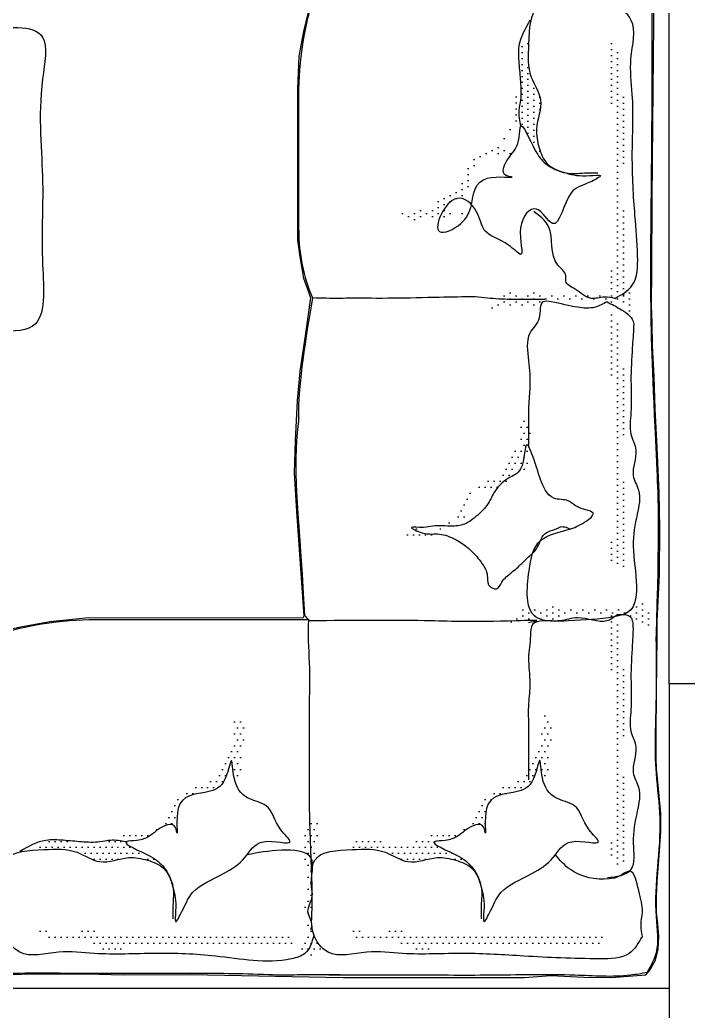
# Model space of a CAD drawing. Header units: millimetres. Extents: x 2377 to 4712, y -254 to 3188.
# Drawn here: x 3141.9 to 3165.12, y 1437.16 to 1471.59 of the extents above; entities that cross this region are included whole.
import ezdxf

# ---------------------------------------------------------------- set-up
doc = ezdxf.new("R2010")
doc.units = ezdxf.units.MM
doc.layers.add('Mobiliario', color=254, linetype='Continuous')
pattern_1 = [(360, (-19464.06741, 15302.65434), (0.1038436605, 0.207687321), [0, -0.207687321])]
pattern_2 = [(360, (-19453.35559, 15302.65434), (0.1038436605, 0.207687321), [0, -0.207687321])]
pattern_3 = [(270, (-17640.12311, 17104.74227), (-0.207687321, -0.1038436605), [0, -0.207687321])]

msp = doc.modelspace()

# ---------------------------------------------------------------- hatches: boundary and pattern name
at = {"layer": 'Mobiliario', "transparency": 33554687}
h = msp.add_hatch(dxfattribs=at)
h.set_pattern_fill('DOTS', color=256, scale=0.130827, angle=90, style=0)
h.set_pattern_definition(pattern_3)
edge = h.paths.add_edge_path()
edge.add_spline(control_points=[(3159.634, 1470.983), (3159.61, 1470.909), (3159.485, 1470.42), (3159.536, 1469.678), (3160.168, 1468.778), (3159.77, 1467.914), (3159.923, 1467.16), (3160.167, 1466.499), (3160.646, 1466.333), (3160.868, 1466.269)], knot_values=[2.114919, 2.114919, 2.114919, 2.114919, 2.148022, 2.325375, 2.455369, 2.612382, 2.712389, 2.807247, 2.917859, 2.917859, 2.917859, 2.917859], degree=3, periodic=0)
edge.add_spline(control_points=[(3160.868, 1466.269), (3160.614, 1466.312), (3160.166, 1466.545), (3159.76, 1467.034), (3159.385, 1467.988), (3159.306, 1467.902)], knot_values=[5.290886, 5.290886, 5.290886, 5.290886, 5.407859, 5.498389, 5.641481, 5.641481, 5.641481, 5.641481], degree=3, periodic=0)
edge.add_spline(control_points=[(3159.306, 1467.902), (3159.272, 1468.082), (3159.214, 1468.385), (3159.341, 1468.891), (3159.302, 1469.45), (3159.275, 1470.046), (3159.124, 1470.705), (3159.476, 1470.897), (3159.634, 1470.983)], knot_values=[0, 0, 0, 0, 0.082775, 0.139052, 0.236451, 0.334205, 0.426037, 0.500826, 0.500826, 0.500826, 0.500826], degree=3, periodic=0)
h = msp.add_hatch(dxfattribs=at)
h.set_pattern_fill('DOTS', color=256, scale=0.130827, angle=90, style=0)
h.set_pattern_definition(pattern_3)
edge = h.paths.add_edge_path()
edge.add_spline(control_points=[(3162.983, 1462.314), (3163.011, 1462.222), (3163.004, 1461.976), (3162.291, 1462.07), (3162.534, 1463.274), (3162.592, 1464.253), (3162.477, 1465.527), (3162.458, 1466.544), (3162.49, 1467.451), (3162.582, 1468.261), (3162.253, 1469.294), (3162.548, 1470.04), (3162.223, 1471.174), (3162.886, 1470.352), (3162.709, 1469.84), (3162.639, 1469.195), (3163.192, 1468.684), (3162.974, 1467.88), (3163.019, 1467.015), (3162.74, 1466.051), (3162.911, 1465.072), (3162.888, 1464.051), (3162.861, 1463.065), (3163.002, 1462.658), (3162.983, 1462.314)], knot_values=[0.011224, 0.011224, 0.011224, 0.011224, 0.050682, 0.096715, 0.251247, 0.459037, 0.606759, 0.823353, 0.929423, 1.021685, 1.198271, 1.382621, 1.456912, 1.545386, 1.655962, 1.729681, 1.820531, 1.963359, 2.069429, 2.223203, 2.412328, 2.513691, 2.702648, 2.807141, 2.807141, 2.807141, 2.807141], degree=3, periodic=0)
edge.add_spline(control_points=[(3162.952, 1462.386), (3162.965, 1462.365), (3162.975, 1462.341), (3162.983, 1462.314), (3162.983, 1462.308), (3162.977, 1462.209), (3162.95, 1461.933), (3162.905, 1462.464), (3162.952, 1462.386)], knot_values=[0, 0, 0, 0, 0.011224, 0.011224, 0.011224, 0.013099, 0.041124, 0.082591, 0.082591, 0.082591, 0.082591], degree=3, periodic=0)
h = msp.add_hatch(dxfattribs=at)
h.set_pattern_fill('DOTS', color=256, scale=0.130827, angle=90, style=0)
h.set_pattern_definition([(270, (-17640.12311, 17103.92961), (-0.207687321, -0.1038436605), [0, -0.207687321])])
edge = h.paths.add_edge_path()
edge.add_spline(control_points=[(3154.785, 1464.905), (3154.934, 1464.925), (3155.231, 1464.964), (3155.664, 1464.983), (3156.128, 1465.004), (3156.437, 1465.422), (3156.855, 1465.516), (3157.233, 1465.76), (3157.296, 1466.194), (3157.518, 1466.597), (3157.783, 1466.95), (3158.129, 1467.139), (3158.506, 1467.247), (3158.799, 1467.565), (3159.043, 1467.961), (3159.018, 1468.397), (3158.904, 1468.838), (3159.127, 1469.029), (3159.248, 1469.132)], knot_values=[0.005178, 0.005178, 0.005178, 0.005178, 0.073849, 0.142205, 0.207549, 0.273101, 0.36199, 0.399334, 0.470573, 0.546917, 0.612479, 0.668255, 0.724922, 0.788827, 0.8616, 0.929898, 0.986285, 1.052992, 1.052992, 1.052992, 1.052992], degree=3, periodic=0)
edge.add_spline(control_points=[(3159.248, 1469.132), (3159.253, 1468.994), (3159.28, 1468.854), (3159.306, 1468.715)], knot_values=[0, 0, 0, 0, 0.06406, 0.06406, 0.06406, 0.06406], degree=3, periodic=0)
edge.add_spline(control_points=[(3159.306, 1468.715), (3159.303, 1468.711), (3159.271, 1468.661), (3159.268, 1468.274), (3159.113, 1467.831), (3158.758, 1467.523), (3158.643, 1467.007), (3159.331, 1466.878), (3157.684, 1467.104), (3157.638, 1466.051), (3157.406, 1465.23), (3156.074, 1465.029), (3156.945, 1465.001), (3157.259, 1464.909), (3157.335, 1464.878)], knot_values=[4.316577, 4.316577, 4.316577, 4.316577, 4.322625, 4.379639, 4.44672, 4.548681, 4.598183, 4.636236, 4.763611, 4.92851, 5.042512, 5.16326, 5.256193, 5.290886, 5.290886, 5.290886, 5.290886], degree=3, periodic=0)
edge.add_spline(control_points=[(3157.335, 1464.878), (3157.1, 1464.784), (3156.69, 1464.621), (3155.983, 1464.743), (3155.469, 1464.427), (3154.897, 1464.896), (3154.785, 1464.905)], knot_values=[1.719687, 1.719687, 1.719687, 1.719687, 1.833875, 1.91866, 2.031928, 2.108276, 2.108276, 2.108276, 2.108276], degree=3, periodic=0)
h = msp.add_hatch(dxfattribs=at)
h.set_pattern_fill('DOTS', color=256, scale=0.130827, angle=90, style=0)
h.set_pattern_definition([(270, (-17640.12311, 17114.45688), (-0.207687321, -0.1038436605), [0, -0.207687321])])
edge = h.paths.add_edge_path()
edge.add_spline(control_points=[(3162.301, 1462.013), (3162.476, 1462.041), (3162.719, 1462.08), (3162.929, 1462.223), (3162.982, 1462.268)], knot_values=[0, 0, 0, 0, 0.080563, 0.111589, 0.111589, 0.111589, 0.111589], degree=3, periodic=0)
edge.add_spline(control_points=[(3162.982, 1462.268), (3163.079, 1462.188), (3163.238, 1462.055), (3163.233, 1461.67), (3163.174, 1461.433), (3163.134, 1461.27)], knot_values=[0, 0, 0, 0, 0.054121, 0.08915, 0.167138, 0.167138, 0.167138, 0.167138], degree=3, periodic=0)
edge.add_spline(control_points=[(3163.134, 1461.27), (3163.134, 1461.271), (3163.039, 1461.515), (3162.483, 1461.887), (3161.617, 1461.815), (3160.803, 1461.811), (3160.071, 1461.873), (3159.844, 1461.656), (3159.804, 1461.604)], knot_values=[1.511928, 1.511928, 1.511928, 1.511928, 1.512363, 1.638201, 1.765577, 1.906885, 2.027828, 2.059082, 2.059082, 2.059082, 2.059082], degree=3, periodic=0)
edge.add_spline(control_points=[(3159.804, 1461.604), (3159.699, 1461.63), (3159.547, 1461.668), (3159.292, 1461.638), (3159.055, 1461.54), (3158.732, 1461.629), (3158.458, 1461.557), (3158.284, 1461.582), (3158.233, 1461.59)], knot_values=[0, 0, 0, 0, 0.048558, 0.071367, 0.116584, 0.162079, 0.218878, 0.242488, 0.242488, 0.242488, 0.242488], degree=3, periodic=0)
edge.add_spline(control_points=[(3158.233, 1461.59), (3158.253, 1461.608), (3158.366, 1461.7), (3158.641, 1461.788), (3158.719, 1462.016), (3158.737, 1462.137)], knot_values=[0.818516, 0.818516, 0.818516, 0.818516, 0.831378, 0.885814, 0.938551, 0.938551, 0.938551, 0.938551], degree=3, periodic=0)
edge.add_spline(control_points=[(3158.737, 1462.137), (3158.796, 1462.125), (3158.895, 1462.104), (3159.114, 1462.116), (3159.334, 1462.076), (3159.646, 1462.162), (3159.848, 1462.15), (3159.992, 1462.141)], knot_values=[0, 0, 0, 0, 0.027242, 0.046133, 0.100301, 0.127225, 0.192645, 0.192645, 0.192645, 0.192645], degree=3, periodic=0)
edge.add_spline(control_points=[(3159.992, 1462.141), (3160.011, 1462.082), (3160.079, 1461.965), (3160.616, 1462.064), (3161.165, 1462.048), (3161.827, 1462.077), (3162.163, 1462.031), (3162.301, 1462.013)], knot_values=[0, 0, 0, 0, 0.027981, 0.070374, 0.21186, 0.303711, 0.367692, 0.367692, 0.367692, 0.367692], degree=3, periodic=0)
h = msp.add_hatch(dxfattribs=at)
h.set_pattern_fill('DOTS', color=256, scale=0.130827, angle=90, style=0)
h.set_pattern_definition([(270, (-17640.12311, 17114.21498), (-0.207687321, -0.1038436605), [0, -0.207687321])])
edge = h.paths.add_edge_path()
edge.add_spline(control_points=[(3162.983, 1452.842), (3163.011, 1452.749), (3163.004, 1452.504), (3162.291, 1452.597), (3162.534, 1453.802), (3162.592, 1454.78), (3162.477, 1456.055), (3162.458, 1457.071), (3162.49, 1457.978), (3162.582, 1458.788), (3162.253, 1459.821), (3162.548, 1460.568), (3162.223, 1461.702), (3162.886, 1460.88), (3162.709, 1460.367), (3162.639, 1459.722), (3163.192, 1459.211), (3162.974, 1458.408), (3163.019, 1457.543), (3162.74, 1456.579), (3162.911, 1455.599), (3162.888, 1454.579), (3162.861, 1453.592), (3163.002, 1453.185), (3162.983, 1452.842)], knot_values=[0.011224, 0.011224, 0.011224, 0.011224, 0.050682, 0.096715, 0.251247, 0.459037, 0.606759, 0.823353, 0.929423, 1.021685, 1.198271, 1.382621, 1.456912, 1.545386, 1.655962, 1.729681, 1.820531, 1.963359, 2.069429, 2.223203, 2.412328, 2.513691, 2.702648, 2.807141, 2.807141, 2.807141, 2.807141], degree=3, periodic=0)
edge.add_spline(control_points=[(3162.952, 1452.914), (3162.965, 1452.893), (3162.975, 1452.868), (3162.983, 1452.842), (3162.983, 1452.836), (3162.977, 1452.736), (3162.95, 1452.46), (3162.905, 1452.991), (3162.952, 1452.914)], knot_values=[0, 0, 0, 0, 0.011224, 0.011224, 0.011224, 0.013099, 0.041124, 0.082591, 0.082591, 0.082591, 0.082591], degree=3, periodic=0)
h = msp.add_hatch(dxfattribs=at)
h.set_pattern_fill('DOTS', color=256, scale=0.130827, style=0)
h.set_pattern_definition([(360, (-19463.34012, 15292.11376), (0.1038436605, 0.207687321), [0, -0.207687321])])
edge = h.paths.add_edge_path()
edge.add_spline(control_points=[(3159.378, 1458.098), (3159.359, 1457.949), (3159.32, 1457.651), (3159.301, 1457.218), (3159.28, 1456.755), (3158.861, 1456.446), (3158.768, 1456.027), (3158.523, 1455.65), (3158.09, 1455.587), (3157.687, 1455.365), (3157.334, 1455.1), (3157.145, 1454.754), (3157.037, 1454.377), (3156.718, 1454.084), (3156.323, 1453.84), (3155.887, 1453.865), (3155.446, 1453.978), (3155.255, 1453.755), (3155.151, 1453.634)], knot_values=[0.005178, 0.005178, 0.005178, 0.005178, 0.073849, 0.142205, 0.207549, 0.273101, 0.36199, 0.399334, 0.470573, 0.546917, 0.612479, 0.668255, 0.724922, 0.788827, 0.8616, 0.929898, 0.986285, 1.052992, 1.052992, 1.052992, 1.052992], degree=3, periodic=0)
edge.add_spline(control_points=[(3155.151, 1453.634), (3155.29, 1453.629), (3155.429, 1453.603), (3155.569, 1453.577)], knot_values=[0, 0, 0, 0, 0.06406, 0.06406, 0.06406, 0.06406], degree=3, periodic=0)
edge.add_spline(control_points=[(3155.569, 1453.577), (3155.572, 1453.58), (3155.623, 1453.612), (3156.01, 1453.615), (3156.453, 1453.769), (3156.761, 1454.125), (3157.277, 1454.24), (3157.406, 1453.551), (3157.18, 1455.199), (3158.233, 1455.244), (3159.054, 1455.477), (3159.255, 1456.809), (3159.282, 1455.938), (3159.375, 1455.624), (3159.406, 1455.547)], knot_values=[4.316577, 4.316577, 4.316577, 4.316577, 4.322625, 4.379639, 4.44672, 4.548681, 4.598183, 4.636236, 4.763611, 4.92851, 5.042512, 5.16326, 5.256193, 5.290886, 5.290886, 5.290886, 5.290886], degree=3, periodic=0)
edge.add_spline(control_points=[(3159.406, 1455.547), (3159.5, 1455.782), (3159.663, 1456.192), (3159.54, 1456.9), (3159.857, 1457.414), (3159.387, 1457.986), (3159.378, 1458.098)], knot_values=[1.719687, 1.719687, 1.719687, 1.719687, 1.833875, 1.91866, 2.031928, 2.108276, 2.108276, 2.108276, 2.108276], degree=3, periodic=0)
h = msp.add_hatch(dxfattribs=at)
h.set_pattern_fill('DOTS', color=256, scale=0.130827, angle=90, style=0)
h.set_pattern_definition([(270, (-17640.71245, 17125.3653), (-0.207687321, -0.1038436605), [0, -0.207687321])])
edge = h.paths.add_edge_path()
edge.add_spline(control_points=[(3162.89, 1451.104), (3163.065, 1451.133), (3163.308, 1451.172), (3163.518, 1451.314), (3163.571, 1451.36)], knot_values=[0, 0, 0, 0, 0.080563, 0.111589, 0.111589, 0.111589, 0.111589], degree=3, periodic=0)
edge.add_spline(control_points=[(3163.571, 1451.36), (3163.668, 1451.279), (3163.828, 1451.146), (3163.822, 1450.762), (3163.764, 1450.525), (3163.723, 1450.362)], knot_values=[0, 0, 0, 0, 0.054121, 0.08915, 0.167138, 0.167138, 0.167138, 0.167138], degree=3, periodic=0)
edge.add_spline(control_points=[(3163.723, 1450.362), (3163.723, 1450.362), (3163.628, 1450.606), (3163.072, 1450.978), (3162.206, 1450.906), (3161.392, 1450.902), (3160.66, 1450.965), (3160.434, 1450.748), (3160.393, 1450.696)], knot_values=[1.511928, 1.511928, 1.511928, 1.511928, 1.512363, 1.638201, 1.765577, 1.906885, 2.027828, 2.059082, 2.059082, 2.059082, 2.059082], degree=3, periodic=0)
edge.add_spline(control_points=[(3160.393, 1450.696), (3160.289, 1450.722), (3160.136, 1450.76), (3159.882, 1450.73), (3159.645, 1450.632), (3159.321, 1450.72), (3159.047, 1450.648), (3158.873, 1450.674), (3158.822, 1450.681)], knot_values=[0, 0, 0, 0, 0.048558, 0.071367, 0.116584, 0.162079, 0.218878, 0.242488, 0.242488, 0.242488, 0.242488], degree=3, periodic=0)
edge.add_spline(control_points=[(3158.822, 1450.681), (3158.842, 1450.7), (3158.956, 1450.791), (3159.23, 1450.879), (3159.308, 1451.108), (3159.327, 1451.228)], knot_values=[0.818516, 0.818516, 0.818516, 0.818516, 0.831378, 0.885814, 0.938551, 0.938551, 0.938551, 0.938551], degree=3, periodic=0)
edge.add_spline(control_points=[(3159.327, 1451.228), (3159.385, 1451.216), (3159.484, 1451.196), (3159.703, 1451.208), (3159.923, 1451.168), (3160.235, 1451.254), (3160.438, 1451.241), (3160.581, 1451.233)], knot_values=[0, 0, 0, 0, 0.027242, 0.046133, 0.100301, 0.127225, 0.192645, 0.192645, 0.192645, 0.192645], degree=3, periodic=0)
edge.add_spline(control_points=[(3160.581, 1451.233), (3160.6, 1451.174), (3160.669, 1451.056), (3161.206, 1451.156), (3161.755, 1451.14), (3162.416, 1451.169), (3162.752, 1451.123), (3162.89, 1451.104)], knot_values=[0, 0, 0, 0, 0.027981, 0.070374, 0.21186, 0.303711, 0.367692, 0.367692, 0.367692, 0.367692], degree=3, periodic=0)
h = msp.add_hatch(dxfattribs=at)
h.set_pattern_fill('DOTS', color=256, scale=0.130827, angle=90, style=0)
h.set_pattern_definition([(270, (-17640.12311, 17124.53408), (-0.207687321, -0.1038436605), [0, -0.207687321])])
edge = h.paths.add_edge_path()
edge.add_spline(control_points=[(3162.983, 1442.523), (3163.011, 1442.43), (3163.004, 1442.184), (3162.291, 1442.278), (3162.534, 1443.482), (3162.592, 1444.461), (3162.477, 1445.736), (3162.458, 1446.752), (3162.49, 1447.659), (3162.582, 1448.469), (3162.253, 1449.502), (3162.548, 1450.249), (3162.223, 1451.383), (3162.886, 1450.561), (3162.709, 1450.048), (3162.639, 1449.403), (3163.192, 1448.892), (3162.974, 1448.088), (3163.019, 1447.224), (3162.74, 1446.26), (3162.911, 1445.28), (3162.888, 1444.259), (3162.861, 1443.273), (3163.002, 1442.866), (3162.983, 1442.523)], knot_values=[0.011224, 0.011224, 0.011224, 0.011224, 0.050682, 0.096715, 0.251247, 0.459037, 0.606759, 0.823353, 0.929423, 1.021685, 1.198271, 1.382621, 1.456912, 1.545386, 1.655962, 1.729681, 1.820531, 1.963359, 2.069429, 2.223203, 2.412328, 2.513691, 2.702648, 2.807141, 2.807141, 2.807141, 2.807141], degree=3, periodic=0)
edge.add_spline(control_points=[(3162.952, 1442.594), (3162.965, 1442.573), (3162.975, 1442.549), (3162.983, 1442.523), (3162.983, 1442.517), (3162.977, 1442.417), (3162.95, 1442.141), (3162.905, 1442.672), (3162.952, 1442.594)], knot_values=[0, 0, 0, 0, 0.011224, 0.011224, 0.011224, 0.013099, 0.041124, 0.082591, 0.082591, 0.082591, 0.082591], degree=3, periodic=0)
h = msp.add_hatch(dxfattribs=at)
h.set_pattern_fill('DOTS', color=256, scale=0.130827, style=0)
h.set_pattern_definition(pattern_2)
edge = h.paths.add_edge_path()
edge.add_spline(control_points=[(3149.394, 1447.557), (3149.374, 1447.408), (3149.335, 1447.111), (3149.316, 1446.678), (3149.295, 1446.214), (3148.877, 1445.905), (3148.783, 1445.487), (3148.539, 1445.109), (3148.105, 1445.046), (3147.702, 1444.824), (3147.35, 1444.559), (3147.16, 1444.213), (3147.052, 1443.836), (3146.734, 1443.543), (3146.339, 1443.299), (3145.903, 1443.324), (3145.462, 1443.438), (3145.271, 1443.215), (3145.167, 1443.094)], knot_values=[0.005178, 0.005178, 0.005178, 0.005178, 0.073849, 0.142205, 0.207549, 0.273101, 0.36199, 0.399334, 0.470573, 0.546917, 0.612479, 0.668255, 0.724922, 0.788827, 0.8616, 0.929898, 0.986285, 1.052992, 1.052992, 1.052992, 1.052992], degree=3, periodic=0)
edge.add_spline(control_points=[(3145.167, 1443.094), (3145.306, 1443.089), (3145.445, 1443.062), (3145.584, 1443.036)], knot_values=[0, 0, 0, 0, 0.06406, 0.06406, 0.06406, 0.06406], degree=3, periodic=0)
edge.add_spline(control_points=[(3145.584, 1443.036), (3145.588, 1443.039), (3145.638, 1443.071), (3146.026, 1443.074), (3146.468, 1443.229), (3146.776, 1443.584), (3147.292, 1443.7), (3147.422, 1443.011), (3147.195, 1444.659), (3148.249, 1444.704), (3149.069, 1444.936), (3149.27, 1446.268), (3149.298, 1445.397), (3149.39, 1445.083), (3149.421, 1445.007)], knot_values=[4.316577, 4.316577, 4.316577, 4.316577, 4.322625, 4.379639, 4.44672, 4.548681, 4.598183, 4.636236, 4.763611, 4.92851, 5.042512, 5.16326, 5.256193, 5.290886, 5.290886, 5.290886, 5.290886], degree=3, periodic=0)
edge.add_spline(control_points=[(3149.421, 1445.007), (3149.515, 1445.242), (3149.679, 1445.652), (3149.556, 1446.359), (3149.873, 1446.873), (3149.403, 1447.445), (3149.394, 1447.557)], knot_values=[1.719687, 1.719687, 1.719687, 1.719687, 1.833875, 1.91866, 2.031928, 2.108276, 2.108276, 2.108276, 2.108276], degree=3, periodic=0)
h = msp.add_hatch(dxfattribs=at)
h.set_pattern_fill('DOTS', color=256, scale=0.130827, style=0)
h.set_pattern_definition(pattern_1)
edge = h.paths.add_edge_path()
edge.add_spline(control_points=[(3160.106, 1447.557), (3160.086, 1447.408), (3160.047, 1447.111), (3160.028, 1446.678), (3160.007, 1446.214), (3159.589, 1445.905), (3159.495, 1445.487), (3159.251, 1445.109), (3158.817, 1445.046), (3158.414, 1444.824), (3158.061, 1444.559), (3157.872, 1444.213), (3157.764, 1443.836), (3157.446, 1443.543), (3157.051, 1443.299), (3156.615, 1443.324), (3156.174, 1443.438), (3155.982, 1443.215), (3155.879, 1443.094)], knot_values=[0.005178, 0.005178, 0.005178, 0.005178, 0.073849, 0.142205, 0.207549, 0.273101, 0.36199, 0.399334, 0.470573, 0.546917, 0.612479, 0.668255, 0.724922, 0.788827, 0.8616, 0.929898, 0.986285, 1.052992, 1.052992, 1.052992, 1.052992], degree=3, periodic=0)
edge.add_spline(control_points=[(3155.879, 1443.094), (3156.017, 1443.089), (3156.157, 1443.062), (3156.296, 1443.036)], knot_values=[0, 0, 0, 0, 0.06406, 0.06406, 0.06406, 0.06406], degree=3, periodic=0)
edge.add_spline(control_points=[(3156.296, 1443.036), (3156.3, 1443.039), (3156.35, 1443.071), (3156.737, 1443.074), (3157.18, 1443.229), (3157.488, 1443.584), (3158.004, 1443.7), (3158.133, 1443.011), (3157.907, 1444.659), (3158.961, 1444.704), (3159.781, 1444.936), (3159.982, 1446.268), (3160.01, 1445.397), (3160.102, 1445.083), (3160.133, 1445.007)], knot_values=[4.316577, 4.316577, 4.316577, 4.316577, 4.322625, 4.379639, 4.44672, 4.548681, 4.598183, 4.636236, 4.763611, 4.92851, 5.042512, 5.16326, 5.256193, 5.290886, 5.290886, 5.290886, 5.290886], degree=3, periodic=0)
edge.add_spline(control_points=[(3160.133, 1445.007), (3160.227, 1445.242), (3160.391, 1445.652), (3160.268, 1446.359), (3160.584, 1446.873), (3160.115, 1447.445), (3160.106, 1447.557)], knot_values=[1.719687, 1.719687, 1.719687, 1.719687, 1.833875, 1.91866, 2.031928, 2.108276, 2.108276, 2.108276, 2.108276], degree=3, periodic=0)
h = msp.add_hatch(dxfattribs=at)
h.set_pattern_fill('DOTS', color=256, scale=0.130827, style=0)
h.set_pattern_definition([(360, (-19463.46293, 15302.65434), (0.1038436605, 0.207687321), [0, -0.207687321])])
edge = h.paths.add_edge_path()
edge.add_spline(control_points=[(3151.867, 1440.041), (3151.838, 1439.866), (3151.799, 1439.623), (3151.657, 1439.413), (3151.611, 1439.36)], knot_values=[0, 0, 0, 0, 0.080563, 0.111589, 0.111589, 0.111589, 0.111589], degree=3, periodic=0)
edge.add_spline(control_points=[(3151.611, 1439.36), (3151.692, 1439.263), (3151.824, 1439.104), (3152.209, 1439.109), (3152.446, 1439.168), (3152.609, 1439.208)], knot_values=[0, 0, 0, 0, 0.054121, 0.08915, 0.167138, 0.167138, 0.167138, 0.167138], degree=3, periodic=0)
edge.add_spline(control_points=[(3152.609, 1439.208), (3152.609, 1439.208), (3152.365, 1439.303), (3151.993, 1439.859), (3152.065, 1440.725), (3152.069, 1441.539), (3152.006, 1442.271), (3152.223, 1442.498), (3152.275, 1442.539)], knot_values=[1.511928, 1.511928, 1.511928, 1.511928, 1.512363, 1.638201, 1.765577, 1.906885, 2.027828, 2.059082, 2.059082, 2.059082, 2.059082], degree=3, periodic=0)
edge.add_spline(control_points=[(3152.275, 1442.539), (3152.249, 1442.643), (3152.211, 1442.796), (3152.241, 1443.05), (3152.339, 1443.287), (3152.251, 1443.61), (3152.323, 1443.884), (3152.297, 1444.058), (3152.29, 1444.109)], knot_values=[0, 0, 0, 0, 0.048558, 0.071367, 0.116584, 0.162079, 0.218878, 0.242488, 0.242488, 0.242488, 0.242488], degree=3, periodic=0)
edge.add_spline(control_points=[(3152.29, 1444.109), (3152.271, 1444.089), (3152.18, 1443.976), (3152.092, 1443.701), (3151.863, 1443.624), (3151.743, 1443.605)], knot_values=[0.818516, 0.818516, 0.818516, 0.818516, 0.831378, 0.885814, 0.938551, 0.938551, 0.938551, 0.938551], degree=3, periodic=0)
edge.add_spline(control_points=[(3151.743, 1443.605), (3151.755, 1443.546), (3151.775, 1443.447), (3151.763, 1443.228), (3151.803, 1443.008), (3151.717, 1442.697), (3151.729, 1442.494), (3151.738, 1442.35)], knot_values=[0, 0, 0, 0, 0.027242, 0.046133, 0.100301, 0.127225, 0.192645, 0.192645, 0.192645, 0.192645], degree=3, periodic=0)
edge.add_spline(control_points=[(3151.738, 1442.35), (3151.797, 1442.332), (3151.914, 1442.263), (3151.815, 1441.726), (3151.831, 1441.177), (3151.802, 1440.515), (3151.848, 1440.179), (3151.867, 1440.041)], knot_values=[0, 0, 0, 0, 0.027981, 0.070374, 0.21186, 0.303711, 0.367692, 0.367692, 0.367692, 0.367692], degree=3, periodic=0)
h = msp.add_hatch(dxfattribs=at)
h.set_pattern_fill('DOTS', color=256, scale=0.130827, style=0)
h.set_pattern_definition(pattern_2)
edge = h.paths.add_edge_path()
edge.add_spline(control_points=[(3142.504, 1442.708), (3142.578, 1442.732), (3143.067, 1442.858), (3143.809, 1442.806), (3144.709, 1442.174), (3145.572, 1442.572), (3146.327, 1442.419), (3146.987, 1442.175), (3147.154, 1441.697), (3147.218, 1441.474)], knot_values=[2.114919, 2.114919, 2.114919, 2.114919, 2.148022, 2.325375, 2.455369, 2.612382, 2.712389, 2.807247, 2.917859, 2.917859, 2.917859, 2.917859], degree=3, periodic=0)
edge.add_spline(control_points=[(3147.218, 1441.474), (3147.175, 1441.728), (3146.942, 1442.176), (3146.452, 1442.582), (3145.499, 1442.957), (3145.584, 1443.036)], knot_values=[5.290886, 5.290886, 5.290886, 5.290886, 5.407859, 5.498389, 5.641481, 5.641481, 5.641481, 5.641481], degree=3, periodic=0)
edge.add_spline(control_points=[(3145.584, 1443.036), (3145.404, 1443.07), (3145.102, 1443.128), (3144.595, 1443.001), (3144.037, 1443.04), (3143.441, 1443.067), (3142.781, 1443.218), (3142.59, 1442.866), (3142.504, 1442.708)], knot_values=[0, 0, 0, 0, 0.082775, 0.139052, 0.236451, 0.334205, 0.426037, 0.500826, 0.500826, 0.500826, 0.500826], degree=3, periodic=0)
h = msp.add_hatch(dxfattribs=at)
h.set_pattern_fill('DOTS', color=256, scale=0.130827, style=0)
h.set_pattern_definition(pattern_1)
edge = h.paths.add_edge_path()
edge.add_spline(control_points=[(3153.215, 1442.708), (3153.29, 1442.732), (3153.779, 1442.858), (3154.521, 1442.806), (3155.421, 1442.174), (3156.284, 1442.572), (3157.039, 1442.419), (3157.699, 1442.175), (3157.866, 1441.697), (3157.93, 1441.474)], knot_values=[2.114919, 2.114919, 2.114919, 2.114919, 2.148022, 2.325375, 2.455369, 2.612382, 2.712389, 2.807247, 2.917859, 2.917859, 2.917859, 2.917859], degree=3, periodic=0)
edge.add_spline(control_points=[(3157.93, 1441.474), (3157.887, 1441.728), (3157.653, 1442.176), (3157.164, 1442.582), (3156.21, 1442.957), (3156.296, 1443.036)], knot_values=[5.290886, 5.290886, 5.290886, 5.290886, 5.407859, 5.498389, 5.641481, 5.641481, 5.641481, 5.641481], degree=3, periodic=0)
edge.add_spline(control_points=[(3156.296, 1443.036), (3156.116, 1443.07), (3155.814, 1443.128), (3155.307, 1443.001), (3154.748, 1443.04), (3154.153, 1443.067), (3153.493, 1443.218), (3153.301, 1442.866), (3153.215, 1442.708)], knot_values=[0, 0, 0, 0, 0.082775, 0.139052, 0.236451, 0.334205, 0.426037, 0.500826, 0.500826, 0.500826, 0.500826], degree=3, periodic=0)
h = msp.add_hatch(dxfattribs=at)
h.set_pattern_fill('DOTS', color=256, scale=0.130827, style=0)
h.set_pattern_definition(pattern_2)
edge = h.paths.add_edge_path()
edge.add_spline(control_points=[(3151.172, 1439.359), (3151.264, 1439.331), (3151.51, 1439.338), (3151.417, 1440.051), (3150.212, 1439.809), (3149.234, 1439.75), (3147.959, 1439.865), (3146.943, 1439.884), (3146.036, 1439.852), (3145.226, 1439.76), (3144.192, 1440.089), (3143.446, 1439.795), (3142.312, 1440.12), (3143.134, 1439.456), (3143.647, 1439.633), (3144.292, 1439.703), (3144.803, 1439.15), (3145.606, 1439.368), (3146.471, 1439.323), (3147.435, 1439.602), (3148.415, 1439.431), (3149.435, 1439.454), (3150.422, 1439.481), (3150.829, 1439.34), (3151.172, 1439.359)], knot_values=[0.011224, 0.011224, 0.011224, 0.011224, 0.050682, 0.096715, 0.251247, 0.459037, 0.606759, 0.823353, 0.929423, 1.021685, 1.198271, 1.382621, 1.456912, 1.545386, 1.655962, 1.729681, 1.820531, 1.963359, 2.069429, 2.223203, 2.412328, 2.513691, 2.702648, 2.807141, 2.807141, 2.807141, 2.807141], degree=3, periodic=0)
edge.add_spline(control_points=[(3151.1, 1439.39), (3151.121, 1439.377), (3151.146, 1439.367), (3151.172, 1439.359), (3151.178, 1439.359), (3151.277, 1439.365), (3151.554, 1439.392), (3151.023, 1439.437), (3151.1, 1439.39)], knot_values=[0, 0, 0, 0, 0.011224, 0.011224, 0.011224, 0.013099, 0.041124, 0.082591, 0.082591, 0.082591, 0.082591], degree=3, periodic=0)
h = msp.add_hatch(dxfattribs=at)
h.set_pattern_fill('DOTS', color=256, scale=0.130827, style=0)
h.set_pattern_definition(pattern_1)
edge = h.paths.add_edge_path()
edge.add_spline(control_points=[(3161.884, 1439.359), (3161.976, 1439.331), (3162.222, 1439.338), (3162.128, 1440.051), (3160.924, 1439.809), (3159.946, 1439.75), (3158.671, 1439.865), (3157.654, 1439.884), (3156.748, 1439.852), (3155.938, 1439.76), (3154.904, 1440.089), (3154.158, 1439.795), (3153.024, 1440.12), (3153.846, 1439.456), (3154.358, 1439.633), (3155.003, 1439.703), (3155.515, 1439.15), (3156.318, 1439.368), (3157.183, 1439.323), (3158.147, 1439.602), (3159.127, 1439.431), (3160.147, 1439.454), (3161.133, 1439.481), (3161.541, 1439.34), (3161.884, 1439.359)], knot_values=[0.011224, 0.011224, 0.011224, 0.011224, 0.050682, 0.096715, 0.251247, 0.459037, 0.606759, 0.823353, 0.929423, 1.021685, 1.198271, 1.382621, 1.456912, 1.545386, 1.655962, 1.729681, 1.820531, 1.963359, 2.069429, 2.223203, 2.412328, 2.513691, 2.702648, 2.807141, 2.807141, 2.807141, 2.807141], degree=3, periodic=0)
edge.add_spline(control_points=[(3161.812, 1439.39), (3161.833, 1439.377), (3161.858, 1439.367), (3161.884, 1439.359), (3161.89, 1439.359), (3161.989, 1439.365), (3162.266, 1439.392), (3161.735, 1439.437), (3161.812, 1439.39)], knot_values=[0, 0, 0, 0, 0.011224, 0.011224, 0.011224, 0.013099, 0.041124, 0.082591, 0.082591, 0.082591, 0.082591], degree=3, periodic=0)

# ---------------------------------------------------------------- linework, layer by layer
at = {"transparency": 33554687}
for p, q in [((3164.455, 1448.522), (3164.455, 1514.466)), ((3166.18, 1448.522), (3164.455, 1448.522)), ((3164.455, 1448.522), (3164.455, 1439.73)), ((3164.455, 1439.73), (3164.455, 1434.994)), ((3164.455, 1437.941), (3130.933, 1437.941))]:
    msp.add_line(p, q, dxfattribs=at)
at = {"layer": 'Mobiliario', "transparency": 33554687}
for points in [[(3141.416, 1438.434), (3142.515, 1438.455), (3144.238, 1438.455), (3145.486, 1438.423), (3147.828, 1438.434), (3153.137, 1438.333), (3156.734, 1438.333), (3159.432, 1438.333), (3160.349, 1438.403), (3161.494, 1438.344), (3162.446, 1438.325), (3163.65, 1438.422), (3163.785, 1438.578), (3163.98, 1438.927), (3164.077, 1439.297), (3164.096, 1439.763), (3164.059, 1440.307), (3164.022, 1440.578), (3164.022, 1440.776), (3164.022, 1441.146), (3164.046, 1441.664), (3164.12, 1442.725), (3164.17, 1443.415), (3164.17, 1444.02), (3164.094, 1444.875), (3164.057, 1445.245), (3164.02, 1445.59), (3164.008, 1445.936), (3164.008, 1446.38), (3164.008, 1446.972), (3164.02, 1448.008), (3164.034, 1449.417), (3164.046, 1449.948), (3164.046, 1450.725), (3164.121, 1452.307), (3164.133, 1453.935), (3164.109, 1455.169), (3164.047, 1456.739), (3163.973, 1458.071), (3163.936, 1459.206), (3163.884, 1460.271), (3163.872, 1461.048), (3163.847, 1461.64), (3163.86, 1462.936), (3163.874, 1465.345), (3163.898, 1467.973), (3163.924, 1471.457), (3163.936, 1473.678)], [(3152.009, 1472.237), (3151.755, 1471.184), (3151.595, 1470.321), (3151.547, 1469.185), (3151.547, 1463.94), (3151.624, 1463.36), (3151.755, 1462.617), (3151.93, 1462.136), (3151.998, 1461.93), (3151.822, 1460.694), (3151.627, 1459.37), (3151.54, 1458.372), (3151.47, 1456.972), (3151.429, 1455.851), (3151.512, 1454.509), (3151.761, 1450.878), (3151.733, 1450.809), (3144.299, 1450.823), (3142.936, 1450.684), (3141.927, 1450.49), (3141.36, 1450.366)]]:
    msp.add_lwpolyline(points, dxfattribs=at)
msp.add_arc((3157.538, 1464.265), 5.948, 179.9875, 203.1091, dxfattribs=at)
for points, knots in [([(3164.004, 1449.994), (3164.139, 1453.882), (3163.921, 1458.568), (3163.773, 1461.707), (3163.885, 1467.84), (3163.855, 1471.938), (3163.945, 1474.929), (3163.873, 1477.66), (3163.777, 1480.036), (3163.968, 1481.447), (3163.431, 1482.684), (3162.306, 1482.696), (3161.326, 1482.67), (3160.049, 1482.758), (3158.757, 1482.738), (3157.483, 1482.712), (3155.662, 1482.857), (3154.107, 1482.552), (3151.607, 1482.954), (3151.588, 1480.428), (3151.588, 1478.699), (3151.588, 1476.725), (3151.588, 1475.115), (3152.068, 1472.249)], [0.737576, 0.737576, 0.737576, 0.737576, 0.801944, 1.006538, 1.278115, 1.486206, 1.701351, 1.959422, 2.118136, 2.234578, 2.302688, 2.360055, 2.458724, 2.53985, 2.649091, 2.754807, 2.832413, 3.059351, 3.172115, 3.306557, 3.521702, 3.635058, 3.739936, 3.739936, 3.739936, 3.739936]), ([(3151.591, 1464.266), (3151.588, 1464.495), (3151.588, 1465.024), (3151.588, 1465.888), (3151.588, 1467.023), (3151.588, 1468.965), (3151.588, 1470.559), (3152.068, 1472.249)], [0.5015608, 0.5015608, 0.5015608, 0.5015608, 0.5535628, 0.6214641, 0.6997888, 0.813042, 1.0655394, 1.0655394, 1.0655394, 1.0655394]), ([(3162.578, 1461.913), (3162.811, 1462.046), (3163.359, 1462.361), (3163.384, 1463.553), (3163.244, 1464.999), (3163.137, 1466.886), (3163.252, 1468.718), (3163.03, 1470.251), (3163.429, 1471.513), (3162.496, 1472.21), (3161.612, 1472.131), (3160.808, 1472.138), (3159.615, 1472.2), (3159.585, 1470.75), (3159.513, 1469.686), (3160.174, 1468.776), (3159.769, 1467.915), (3159.923, 1467.16), (3160.167, 1466.499), (3160.944, 1466.23), (3161.43, 1466.136), (3162.275, 1466.235), (3161.51, 1465.829), (3160.884, 1465.724), (3160.574, 1463.931), (3159.842, 1465.38), (3159.068, 1464.409), (3159.525, 1463.13), (3158.741, 1463.978), (3157.972, 1464.086), (3157.858, 1464.986), (3156.918, 1465.848), (3156.005, 1463.851), (3157.336, 1464.476), (3157.666, 1465.215), (3157.677, 1466.297), (3159.332, 1466.065), (3158.642, 1466.194), (3158.758, 1466.71), (3159.113, 1467.019), (3159.268, 1467.461), (3159.274, 1468.275), (3159.753, 1467.043), (3160.166, 1466.545), (3160.828, 1466.2), (3161.454, 1466.28), (3161.824, 1466.272), (3161.978, 1466.269)], [0, 0, 0, 0, 0.057815, 0.136678, 0.243284, 0.402154, 0.564395, 0.659688, 0.762209, 0.824971, 0.888499, 0.958977, 1.019297, 1.122226, 1.210681, 1.275516, 1.353826, 1.403704, 1.451015, 1.506182, 1.570003, 1.598194, 1.631447, 1.68828, 1.783225, 1.840339, 1.905349, 1.975889, 2.016081, 2.090435, 2.144149, 2.207694, 2.306699, 2.366922, 2.42378, 2.506024, 2.569552, 2.588531, 2.61322, 2.664073, 2.69753, 2.725965, 2.800349, 2.845501, 2.903841, 2.953175, 2.988414, 2.988414, 2.988414, 2.988414]), ([(3159.306, 1467.902), (3159.272, 1468.082), (3159.215, 1468.385), (3159.34, 1468.892), (3159.309, 1469.445), (3159.248, 1470.063), (3159.198, 1470.821), (3159.467, 1471.294), (3159.634, 1471.588)], [0, 0, 0, 0, 0.041284, 0.0693523, 0.1179299, 0.1666847, 0.212486, 0.287629, 0.287629, 0.287629, 0.287629]), ([(3132.497, 1460.779), (3133.75, 1460.712), (3135.803, 1460.82), (3138.69, 1460.771), (3140.575, 1460.832), (3142.897, 1460.684), (3142.592, 1463.519), (3142.791, 1466.153), (3142.456, 1468.626), (3143.068, 1471.56), (3139.381, 1471.022), (3136.785, 1471.359), (3134.194, 1471.129), (3131.899, 1471.376), (3132.185, 1468.525), (3132.074, 1466.316), (3132.092, 1463.766), (3132.111, 1462.239), (3132.067, 1460.802), (3132.497, 1460.779)], [0, 0, 0, 0, 0.719207, 1.185123, 1.623221, 1.882344, 2.294476, 2.839161, 3.527479, 3.805394, 4.222639, 5.064068, 5.523087, 5.767366, 6.168784, 6.717668, 7.231813, 7.509729, 7.756273, 7.756273, 7.756273, 7.756273]), ([(3162.578, 1461.913), (3162.457, 1461.939), (3162.183, 1461.998), (3161.661, 1461.815), (3161.299, 1462.224), (3160.821, 1462.413), (3160.916, 1462.811), (3160.223, 1463.239), (3160.553, 1464.327), (3159.96, 1464.78), (3159.755, 1464.937)], [0, 0, 0, 0, 0.0284111, 0.0638258, 0.1127925, 0.1452929, 0.1594006, 0.194659, 0.3000273, 0.3559235, 0.3559235, 0.3559235, 0.3559235]), ([(3151.588, 1457.708), (3151.588, 1457.733), (3151.588, 1458.861), (3151.752, 1459.963), (3152.075, 1461.93)], [0.8072907, 0.8072907, 0.8072907, 0.8072907, 0.813042, 1.0655394, 1.0655394, 1.0655394, 1.0655394]), ([(3157.732, 1461.97), (3157.311, 1461.964), (3156.36, 1461.95), (3154.89, 1461.906), (3153.587, 1461.922), (3152.644, 1461.91), (3152.22, 1461.926), (3152.068, 1461.93)], [0, 0, 0, 0, 0.0963485, 0.217519, 0.3362423, 0.3943926, 0.4332617, 0.4332617, 0.4332617, 0.4332617]), ([(3160.135, 1461.877), (3159.904, 1461.878), (3159.504, 1461.879), (3158.841, 1461.871), (3158.27, 1461.906), (3157.871, 1461.953), (3157.732, 1461.97)], [0, 0, 0, 0, 0.0528583, 0.0916214, 0.1516312, 0.1835417, 0.1835417, 0.1835417, 0.1835417]), ([(3162.301, 1461.794), (3162.466, 1461.708), (3162.809, 1461.53), (3163.24, 1461.225), (3163.215, 1460.725), (3163.169, 1460.066), (3163.109, 1459.059), (3163.176, 1458.066), (3163.043, 1457.237), (3163.445, 1456.558), (3163.063, 1455.855), (3163.514, 1455.176), (3163.323, 1454.304), (3163.058, 1453.007), (3163.651, 1451.074), (3162.129, 1450.765), (3161.197, 1450.735), (3159.422, 1450.618), (3159.54, 1452.321), (3159.803, 1453.665), (3160.936, 1453.837), (3161.477, 1454.089), (3162.021, 1454.515), (3161.271, 1454.583), (3160.973, 1454.961), (3160.294, 1454.879), (3159.936, 1455.703), (3159.816, 1456.226), (3159.415, 1457.179), (3159.474, 1455.913), (3158.804, 1455.68), (3158.381, 1455.249), (3158.145, 1454.671), (3157.767, 1454.346), (3157.375, 1454.048), (3156.867, 1453.975), (3156.342, 1454.052), (3155.939, 1453.925), (3155.284, 1454.029), (3156.012, 1453.673), (3156.454, 1453.787), (3157.024, 1453.571), (3157.462, 1453.274), (3157.763, 1452.974), (3158.002, 1452.653), (3158.186, 1452.347), (3158.105, 1451.955), (3158.503, 1451.735), (3158.661, 1452.147), (3158.982, 1452.386), (3159.294, 1452.651), (3159.567, 1452.947), (3159.93, 1453.206), (3160.01, 1453.719), (3160.371, 1453.862), (3160.555, 1453.906), (3160.738, 1454.029), (3160.894, 1453.963), (3161.027, 1453.906)], [0, 0, 0, 0, 0.044307, 0.091739, 0.100161, 0.156702, 0.244649, 0.329296, 0.385727, 0.430021, 0.497403, 0.538681, 0.602264, 0.687569, 0.8682, 0.898347, 1.019843, 1.107899, 1.230623, 1.316322, 1.402679, 1.449966, 1.474894, 1.51748, 1.550733, 1.589115, 1.649778, 1.716691, 1.748232, 1.814116, 1.854309, 1.909151, 1.945456, 1.995313, 2.020731, 2.056669, 2.109528, 2.134446, 2.166161, 2.197685, 2.243631, 2.288209, 2.326336, 2.366222, 2.383851, 2.418583, 2.443522, 2.467165, 2.489741, 2.524641, 2.562114, 2.582057, 2.616957, 2.661141, 2.684785, 2.699995, 2.704697, 2.734029, 2.734029, 2.734029, 2.734029]), ([(3162.301, 1461.794), (3162.166, 1461.718), (3161.854, 1461.543), (3161.147, 1461.603), (3160.629, 1461.758), (3159.922, 1461.861), (3160.051, 1461.138), (3159.439, 1460.671), (3159.588, 1459.748), (3159.647, 1458.928), (3159.551, 1458.106), (3159.578, 1457.428), (3159.574, 1456.95), (3159.574, 1456.765), (3159.574, 1456.734)], [0, 0, 0, 0, 0.0348335, 0.0806442, 0.1525795, 0.1737229, 0.2176359, 0.2647711, 0.338623, 0.4057285, 0.4587502, 0.5257624, 0.5610325, 0.5680864, 0.5680864, 0.5680864, 0.5680864]), ([(3151.588, 1457.784), (3151.588, 1457.734), (3151.366, 1455.864), (3151.544, 1455.135), (3151.793, 1450.911)], [0.8014323, 0.8014323, 0.8014323, 0.8014323, 0.813042, 1.0655394, 1.0655394, 1.0655394, 1.0655394]), ([(3162.68, 1450.939), (3162.557, 1450.846), (3162.148, 1450.539), (3161.406, 1450.948), (3160.677, 1450.66), (3160.171, 1450.749), (3159.638, 1450.648), (3159.656, 1450.041), (3159.522, 1449.403), (3159.662, 1448.601), (3159.546, 1447.789), (3159.578, 1447.109), (3159.572, 1446.223), (3159.573, 1445.629), (3159.575, 1445.19)], [0, 0, 0, 0, 0.033672, 0.1114983, 0.1593066, 0.2037948, 0.2332842, 0.2631301, 0.3229743, 0.3900798, 0.4431015, 0.5101137, 0.5453838, 0.6458261, 0.6458261, 0.6458261, 0.6458261]), ([(3162.68, 1450.939), (3162.68, 1450.939), (3162.933, 1450.958), (3163.181, 1450.857), (3163.215, 1450.406), (3163.169, 1449.747), (3163.109, 1448.74), (3163.176, 1447.747), (3163.043, 1446.918), (3163.445, 1446.239), (3163.063, 1445.536), (3163.514, 1444.857), (3163.324, 1443.986), (3163.143, 1443.112), (3163.344, 1441.938), (3162.623, 1441.811), (3162.316, 1441.794)], [0, 0, 0, 0, 0.0443066, 0.0917388, 0.1001612, 0.1567022, 0.2446491, 0.3292964, 0.3857274, 0.4300211, 0.4974029, 0.5386808, 0.6022642, 0.6875691, 0.758354, 0.8232509, 0.8232509, 0.8232509, 0.8232509]), ([(3151.55, 1438.42), (3151.23, 1438.395), (3149.803, 1438.46), (3147.646, 1438.476), (3144.564, 1438.462), (3141.549, 1438.487), (3138.557, 1438.397), (3135.827, 1438.469), (3133.451, 1438.565), (3132.04, 1438.374), (3130.803, 1438.911), (3130.79, 1440.036), (3130.817, 1441.016), (3130.728, 1442.293), (3130.749, 1443.585), (3130.774, 1444.859), (3130.63, 1446.68), (3130.934, 1448.235), (3130.532, 1450.736), (3133.059, 1450.754), (3134.787, 1450.754), (3136.762, 1450.754), (3138.372, 1450.754), (3141.237, 1450.274)], [0.735142, 0.735142, 0.735142, 0.735142, 0.801944, 1.006538, 1.278115, 1.486206, 1.701351, 1.959422, 2.118136, 2.234578, 2.302688, 2.360055, 2.458724, 2.53985, 2.649091, 2.754807, 2.832413, 3.059351, 3.172115, 3.306557, 3.521702, 3.635058, 3.739936, 3.739936, 3.739936, 3.739936]), ([(3151.945, 1450.75), (3148.992, 1450.754), (3148.463, 1450.754), (3147.599, 1450.754), (3146.464, 1450.754), (3144.522, 1450.754), (3142.928, 1450.754), (3141.237, 1450.274)], [0.5015608, 0.5015608, 0.5015608, 0.5015608, 0.5535628, 0.6214641, 0.6997888, 0.813042, 1.0655394, 1.0655394, 1.0655394, 1.0655394]), ([(3152.045, 1441.871), (3152.009, 1442.741), (3151.947, 1444.232), (3151.968, 1446.148), (3151.956, 1447.745), (3151.997, 1449.21), (3151.9, 1450.26), (3151.945, 1450.75)], [0, 0, 0, 0, 0.1991629, 0.3410987, 0.4384258, 0.5641386, 0.6769945, 0.6769945, 0.6769945, 0.6769945]), ([(3159.576, 1450.663), (3159.696, 1450.683), (3160.114, 1450.752), (3157.719, 1450.652), (3156.125, 1450.748), (3153.507, 1450.727), (3151.978, 1450.715)], [0, 0, 0, 0, 0.0214376, 0.0748525, 0.3025197, 0.6218318, 0.6218318, 0.6218318, 0.6218318]), ([(3164.004, 1449.994), (3164.009, 1449.348), (3164.023, 1447.822), (3163.912, 1445.773), (3164.286, 1443.234), (3163.831, 1441.188), (3164.15, 1439.321), (3163.819, 1438.731), (3163.696, 1438.511)], [0, 0, 0, 0, 0.1478275, 0.3491548, 0.4683052, 0.729889, 0.8249193, 0.8812737, 0.8812737, 0.8812737, 0.8812737]), ([(3152.116, 1439.79), (3152.045, 1439.549), (3151.922, 1439.134), (3150.602, 1438.752), (3148.889, 1439.119), (3146.605, 1439.194), (3144.768, 1439.092), (3143.236, 1439.312), (3141.973, 1438.913), (3141.276, 1439.846), (3141.356, 1440.73), (3141.349, 1441.534), (3141.287, 1442.727), (3142.736, 1442.758), (3143.8, 1442.829), (3144.711, 1442.168), (3145.572, 1442.574), (3146.327, 1442.419), (3146.987, 1442.176), (3147.257, 1441.398), (3147.349, 1440.912), (3147.254, 1440.067), (3147.643, 1440.834), (3147.895, 1441.445), (3148.916, 1441.864), (3149.751, 1442.408), (3150.186, 1443.285), (3151.621, 1442.815), (3150.742, 1443.604), (3150.665, 1444.359), (3149.691, 1444.514), (3149.308, 1445.072), (3149.27, 1446.268), (3149.069, 1444.936), (3148.249, 1444.704), (3147.195, 1444.659), (3147.422, 1443.011), (3147.292, 1443.7), (3146.776, 1443.584), (3146.468, 1443.229), (3146.026, 1443.074), (3145.212, 1443.068), (3146.444, 1442.589), (3146.942, 1442.176), (3147.286, 1441.514), (3147.207, 1440.888), (3147.215, 1440.519), (3147.218, 1440.365)], [0, 0, 0, 0, 0.053113, 0.091607, 0.292925, 0.451796, 0.614036, 0.709329, 0.81185, 0.874612, 0.93814, 1.008618, 1.068938, 1.171868, 1.260323, 1.325157, 1.403467, 1.453345, 1.500656, 1.555824, 1.619645, 1.647836, 1.681088, 1.737922, 1.832866, 1.903383, 1.968393, 2.038933, 2.079125, 2.153479, 2.207193, 2.270738, 2.317088, 2.377311, 2.43417, 2.516413, 2.579941, 2.598921, 2.62361, 2.674462, 2.707919, 2.736355, 2.810739, 2.85589, 2.914231, 2.963565, 2.998804, 2.998804, 2.998804, 2.998804]), ([(3163.529, 1439.764), (3163.395, 1439.531), (3163.08, 1438.98), (3161.438, 1438.969), (3159.614, 1439.048), (3157.313, 1439.212), (3155.48, 1439.089), (3153.948, 1439.312), (3152.685, 1438.913), (3151.988, 1439.846), (3152.068, 1440.73), (3152.061, 1441.534), (3151.999, 1442.727), (3153.448, 1442.758), (3154.512, 1442.829), (3155.423, 1442.168), (3156.284, 1442.574), (3157.039, 1442.419), (3157.699, 1442.176), (3157.969, 1441.398), (3158.061, 1440.912), (3157.966, 1440.067), (3158.354, 1440.834), (3158.607, 1441.445), (3159.628, 1441.864), (3160.463, 1442.408), (3160.898, 1443.285), (3162.333, 1442.815), (3161.454, 1443.604), (3161.377, 1444.359), (3160.402, 1444.514), (3160.02, 1445.072), (3159.982, 1446.268), (3159.781, 1444.936), (3158.961, 1444.704), (3157.907, 1444.659), (3158.133, 1443.011), (3158.004, 1443.7), (3157.488, 1443.584), (3157.18, 1443.229), (3156.737, 1443.074), (3155.924, 1443.068), (3157.156, 1442.589), (3157.653, 1442.176), (3157.998, 1441.514), (3157.919, 1440.888), (3157.926, 1440.519), (3157.93, 1440.365)], [0, 0, 0, 0, 0.057815, 0.136678, 0.337997, 0.496867, 0.659108, 0.754401, 0.856921, 0.919683, 0.983212, 1.053689, 1.11401, 1.216939, 1.305394, 1.370228, 1.448539, 1.498417, 1.545728, 1.600895, 1.664716, 1.692907, 1.72616, 1.782993, 1.877937, 1.948454, 2.013464, 2.084004, 2.124196, 2.19855, 2.252264, 2.315809, 2.36216, 2.422382, 2.479241, 2.561485, 2.625013, 2.643992, 2.668681, 2.719534, 2.752991, 2.781426, 2.85581, 2.900962, 2.959302, 3.008636, 3.043875, 3.043875, 3.043875, 3.043875]), ([(3145.584, 1443.036), (3145.404, 1443.07), (3145.102, 1443.127), (3144.594, 1443.002), (3144.041, 1443.033), (3143.424, 1443.094), (3142.666, 1443.144), (3142.193, 1442.875), (3141.899, 1442.708)], [0, 0, 0, 0, 0.041284, 0.0693523, 0.1179299, 0.1666847, 0.212486, 0.287629, 0.287629, 0.287629, 0.287629]), ([(3152.013, 1439.998), (3152.027, 1440.043), (3152.096, 1440.253), (3151.767, 1440.635), (3152.126, 1441.076), (3151.945, 1441.691), (3152.32, 1442.703), (3150.851, 1442.796), (3150.162, 1442.66), (3149.793, 1442.587)], [0, 0, 0, 0, 0.010633, 0.0492422, 0.0912343, 0.1160105, 0.1935218, 0.2738768, 0.3660158, 0.3660158, 0.3660158, 0.3660158]), ([(3163.529, 1439.764), (3163.506, 1439.886), (3163.453, 1440.161), (3163.583, 1440.71), (3163.408, 1441.252), (3163.225, 1442.214), (3162.736, 1441.814), (3162.063, 1441.673), (3161.134, 1441.865), (3160.667, 1442.401), (3160.505, 1442.587)], [0, 0, 0, 0, 0.0284111, 0.0638258, 0.1220111, 0.1789284, 0.2071146, 0.2364126, 0.3417809, 0.3976771, 0.3976771, 0.3976771, 0.3976771]), ([(3152.637, 1438.419), (3153.597, 1438.42), (3155.529, 1438.423), (3158.38, 1438.403), (3160.908, 1438.469), (3162.675, 1438.328), (3163.503, 1438.476), (3163.696, 1438.511)], [0, 0, 0, 0, 0.2194942, 0.4421438, 0.6516957, 0.7990365, 0.8437234, 0.8437234, 0.8437234, 0.8437234])]:
    msp.add_open_spline(points, degree=3, knots=knots, dxfattribs=at)
for points in [[(3151.978, 1450.715), (3151.917, 1450.78), (3151.855, 1450.845), (3151.793, 1450.911)], [(3153.024, 1438.419), (3152.533, 1438.419), (3152.043, 1438.419), (3151.55, 1438.42)]]:
    msp.add_open_spline(points, degree=3, dxfattribs=at)

doc.saveas('drawing.dxf')
